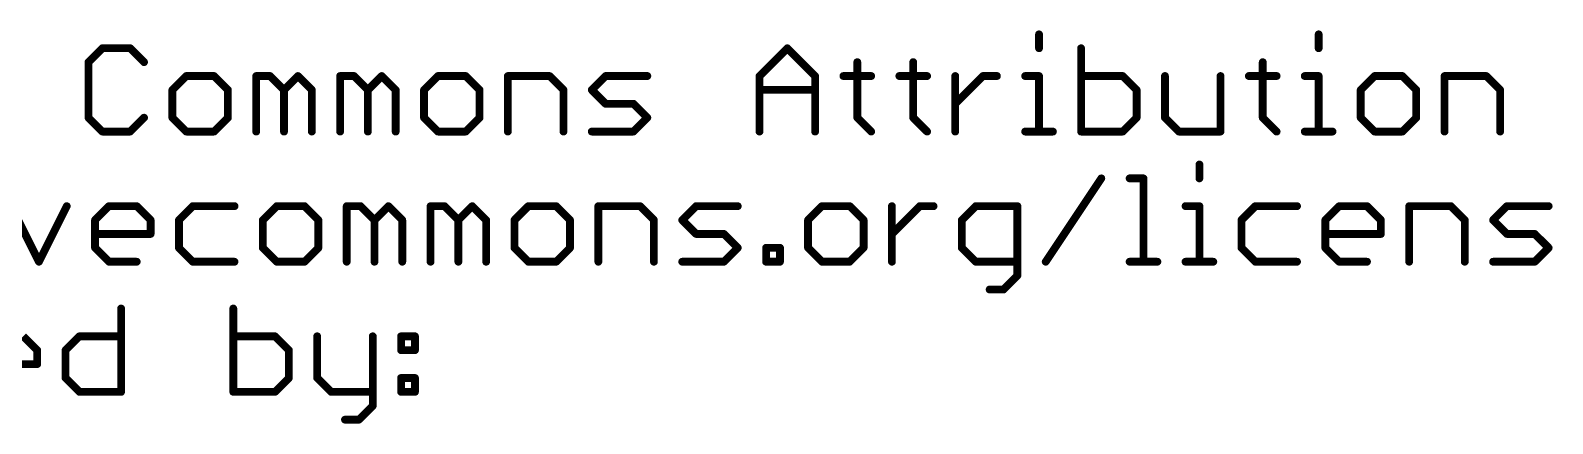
# Model space of a CAD drawing. Extents: x -25 to 82, y -36 to 56.
# Drawn here: x 16.66 to 46.36, y -36.1 to -28.43 of the extents above; entities that cross this region are included whole.
import ezdxf

# ---------------------------------------------------------------- set-up
doc = ezdxf.new("R2010")
doc.units = 0
doc.layers.add('51', color=53, linetype='CONTINUOUS')

msp = doc.modelspace()

# ---------------------------------------------------------------- linework, layer by layer
at = {"layer": '51', "const_width": 0.1524}
for points in [[(36.3407, -28.5056), (36.3407, -28.7768)], [(41.7979, -28.5056), (41.7979, -28.7768)], [(18.0591, -28.7768), (17.788, -29.048)], [(18.6015, -28.7768), (18.0591, -28.7768)], [(18.8726, -29.048), (18.6015, -28.7768)], [(30.8852, -29.3191), (31.4276, -28.7768)], [(31.4276, -28.7768), (31.9699, -29.3191)], [(37.161, -28.7768), (37.161, -30.4038)], [(17.788, -29.048), (17.788, -30.1326)], [(32.7936, -29.048), (32.7936, -30.1326)], [(33.885, -29.048), (33.885, -30.1326)], [(40.7065, -29.048), (40.7065, -30.1326)], [(19.6963, -29.3191), (19.4251, -29.5903)], [(20.2386, -29.3191), (19.6963, -29.3191)], [(20.5098, -29.5903), (20.2386, -29.3191)], [(21.0623, -30.4038), (21.0623, -29.3191)], [(21.0623, -29.3191), (21.3335, -29.3191)], [(21.3335, -29.3191), (21.6046, -29.5903)], [(21.6046, -29.5903), (21.8758, -29.3191)], [(21.8758, -29.3191), (22.147, -29.5903)], [(22.6995, -30.4038), (22.6995, -29.3191)], [(22.6995, -29.3191), (22.9706, -29.3191)], [(22.9706, -29.3191), (23.2418, -29.5903)], [(23.2418, -29.5903), (23.5129, -29.3191)], [(23.5129, -29.3191), (23.7841, -29.5903)], [(24.6078, -29.3191), (24.3366, -29.5903)], [(25.1501, -29.3191), (24.6078, -29.3191)], [(25.4213, -29.5903), (25.1501, -29.3191)], [(25.9738, -30.4038), (25.9738, -29.3191)], [(25.9738, -29.3191), (26.7873, -29.3191)], [(26.7873, -29.3191), (27.0584, -29.5903)], [(27.6109, -29.5903), (27.8821, -29.3191)], [(27.8821, -29.3191), (28.6956, -29.3191)], [(30.8852, -30.4038), (30.8852, -29.3191)], [(31.9699, -29.3191), (31.9699, -30.4038)], [(32.5224, -29.3191), (33.0647, -29.3191)], [(33.6138, -29.3191), (34.1562, -29.3191)], [(34.7053, -30.4038), (34.7053, -29.3191)], [(34.7053, -29.8615), (35.2476, -29.3191)], [(35.2476, -29.3191), (35.5188, -29.3191)], [(36.0696, -29.3191), (36.3407, -29.3191)], [(36.3407, -29.3191), (36.3407, -30.4038)], [(37.9745, -29.3191), (37.161, -29.3191)], [(38.2457, -29.5903), (37.9745, -29.3191)], [(38.7982, -29.3191), (38.7982, -30.1326)], [(39.8828, -30.4038), (39.8828, -29.3191)], [(40.4353, -29.3191), (40.9776, -29.3191)], [(41.5267, -29.3191), (41.7979, -29.3191)], [(41.7979, -29.3191), (41.7979, -30.4038)], [(42.8893, -29.3191), (42.6182, -29.5903)], [(43.4317, -29.3191), (42.8893, -29.3191)], [(43.7028, -29.5903), (43.4317, -29.3191)], [(44.2553, -30.4038), (44.2553, -29.3191)], [(44.2553, -29.3191), (45.0688, -29.3191)], [(45.0688, -29.3191), (45.34, -29.5903)], [(19.4251, -29.5903), (19.4251, -30.1326)], [(20.5098, -30.1326), (20.5098, -29.5903)], [(21.6046, -29.5903), (21.6046, -30.4038)], [(22.147, -29.5903), (22.147, -30.4038)], [(23.2418, -29.5903), (23.2418, -30.4038)], [(23.7841, -29.5903), (23.7841, -30.4038)], [(24.3366, -29.5903), (24.3366, -30.1326)], [(25.4213, -30.1326), (25.4213, -29.5903)], [(27.0584, -29.5903), (27.0584, -30.4038)], [(27.8821, -29.8615), (27.6109, -29.5903)], [(30.8852, -29.5903), (31.9699, -29.5903)], [(38.2457, -30.1326), (38.2457, -29.5903)], [(42.6182, -29.5903), (42.6182, -30.1326)], [(43.7028, -30.1326), (43.7028, -29.5903)], [(45.34, -29.5903), (45.34, -30.4038)], [(28.4244, -29.8615), (27.8821, -29.8615)], [(28.6956, -30.1326), (28.4244, -29.8615)], [(17.788, -30.1326), (18.0591, -30.4038)], [(18.6015, -30.4038), (18.8726, -30.1326)], [(19.4251, -30.1326), (19.6963, -30.4038)], [(20.2386, -30.4038), (20.5098, -30.1326)], [(24.3366, -30.1326), (24.6078, -30.4038)], [(25.1501, -30.4038), (25.4213, -30.1326)], [(28.4244, -30.4038), (28.6956, -30.1326)], [(32.7936, -30.1326), (33.0647, -30.4038)], [(33.885, -30.1326), (34.1562, -30.4038)], [(37.9745, -30.4038), (38.2457, -30.1326)], [(38.7982, -30.1326), (39.0693, -30.4038)], [(40.7065, -30.1326), (40.9776, -30.4038)], [(42.6182, -30.1326), (42.8893, -30.4038)], [(43.4317, -30.4038), (43.7028, -30.1326)], [(18.0591, -30.4038), (18.6015, -30.4038)], [(19.6963, -30.4038), (20.2386, -30.4038)], [(24.6078, -30.4038), (25.1501, -30.4038)], [(27.6109, -30.4038), (28.4244, -30.4038)], [(36.0696, -30.4038), (36.6119, -30.4038)], [(37.161, -30.4038), (37.9745, -30.4038)], [(39.0693, -30.4038), (39.8828, -30.4038)], [(41.5267, -30.4038), (42.0691, -30.4038)], [(42.8893, -30.4038), (43.4317, -30.4038)], [(39.4706, -31.0456), (39.4706, -31.3168)], [(36.4708, -32.9438), (37.5555, -31.3168)], [(38.108, -31.3168), (38.3791, -31.3168)], [(38.3791, -31.3168), (38.3791, -32.9438)], [(16.2792, -31.8591), (16.8216, -32.9438)], [(16.8216, -32.9438), (17.3639, -31.8591)], [(17.9164, -32.1303), (18.1876, -31.8591)], [(18.1876, -31.8591), (18.7299, -31.8591)], [(18.7299, -31.8591), (19.001, -32.1303)], [(19.8247, -31.8591), (19.5535, -32.1303)], [(20.6382, -31.8591), (19.8247, -31.8591)], [(21.4619, -31.8591), (21.1907, -32.1303)], [(22.0042, -31.8591), (21.4619, -31.8591)], [(22.2754, -32.1303), (22.0042, -31.8591)], [(22.8279, -32.9438), (22.8279, -31.8591)], [(22.8279, -31.8591), (23.099, -31.8591)], [(23.099, -31.8591), (23.3702, -32.1303)], [(23.3702, -32.1303), (23.6414, -31.8591)], [(23.6414, -31.8591), (23.9125, -32.1303)], [(24.465, -32.9438), (24.465, -31.8591)], [(24.465, -31.8591), (24.7362, -31.8591)], [(24.7362, -31.8591), (25.0073, -32.1303)], [(25.0073, -32.1303), (25.2785, -31.8591)], [(25.2785, -31.8591), (25.5497, -32.1303)], [(26.3733, -31.8591), (26.1022, -32.1303)], [(26.9157, -31.8591), (26.3733, -31.8591)], [(27.1868, -32.1303), (26.9157, -31.8591)], [(27.7393, -32.9438), (27.7393, -31.8591)], [(27.7393, -31.8591), (28.5528, -31.8591)], [(28.5528, -31.8591), (28.824, -32.1303)], [(29.3765, -32.1303), (29.6476, -31.8591)], [(29.6476, -31.8591), (30.4611, -31.8591)], [(32.1034, -31.8591), (31.8322, -32.1303)], [(32.6457, -31.8591), (32.1034, -31.8591)], [(32.9169, -32.1303), (32.6457, -31.8591)], [(33.4694, -32.9438), (33.4694, -31.8591)], [(33.4694, -32.4015), (34.0117, -31.8591)], [(34.0117, -31.8591), (34.2829, -31.8591)], [(35.1048, -31.8591), (34.8337, -32.1303)], [(35.9183, -31.8591), (35.1048, -31.8591)], [(35.9183, -33.215), (35.9183, -31.8591)], [(39.1994, -31.8591), (39.4706, -31.8591)], [(39.4706, -31.8591), (39.4706, -32.9438)], [(40.562, -31.8591), (40.2909, -32.1303)], [(41.3755, -31.8591), (40.562, -31.8591)], [(41.928, -32.1303), (42.1992, -31.8591)], [(42.1992, -31.8591), (42.7415, -31.8591)], [(42.7415, -31.8591), (43.0127, -32.1303)], [(43.5652, -32.9438), (43.5652, -31.8591)], [(43.5652, -31.8591), (44.3787, -31.8591)], [(44.3787, -31.8591), (44.6498, -32.1303)], [(45.2023, -32.1303), (45.4735, -31.8591)], [(45.4735, -31.8591), (46.287, -31.8591)], [(17.9164, -32.6726), (17.9164, -32.1303)], [(19.001, -32.1303), (19.001, -32.4015)], [(19.5535, -32.1303), (19.5535, -32.6726)], [(21.1907, -32.1303), (21.1907, -32.6726)], [(22.2754, -32.6726), (22.2754, -32.1303)], [(23.3702, -32.1303), (23.3702, -32.9438)], [(23.9125, -32.1303), (23.9125, -32.9438)], [(25.0073, -32.1303), (25.0073, -32.9438)], [(25.5497, -32.1303), (25.5497, -32.9438)], [(26.1022, -32.1303), (26.1022, -32.6726)], [(27.1868, -32.6726), (27.1868, -32.1303)], [(28.824, -32.1303), (28.824, -32.9438)], [(29.6476, -32.4015), (29.3765, -32.1303)], [(31.8322, -32.1303), (31.8322, -32.6726)], [(32.9169, -32.6726), (32.9169, -32.1303)], [(34.8337, -32.1303), (34.8337, -32.6726)], [(40.2909, -32.1303), (40.2909, -32.6726)], [(41.928, -32.6726), (41.928, -32.1303)], [(43.0127, -32.1303), (43.0127, -32.4015)], [(44.6498, -32.1303), (44.6498, -32.9438)], [(45.4735, -32.4015), (45.2023, -32.1303)], [(19.001, -32.4015), (17.9164, -32.4015)], [(30.19, -32.4015), (29.6476, -32.4015)], [(30.4611, -32.6726), (30.19, -32.4015)], [(43.0127, -32.4015), (41.928, -32.4015)], [(46.0158, -32.4015), (45.4735, -32.4015)], [(46.287, -32.6726), (46.0158, -32.4015)], [(18.1876, -32.9438), (17.9164, -32.6726)], [(19.5535, -32.6726), (19.8247, -32.9438)], [(21.1907, -32.6726), (21.4619, -32.9438)], [(22.0042, -32.9438), (22.2754, -32.6726)], [(26.1022, -32.6726), (26.3733, -32.9438)], [(26.9157, -32.9438), (27.1868, -32.6726)], [(30.19, -32.9438), (30.4611, -32.6726)], [(31.0136, -32.9438), (31.0136, -32.6726)], [(31.0136, -32.6726), (31.2848, -32.6726)], [(31.2848, -32.6726), (31.2848, -32.9438)], [(31.8322, -32.6726), (32.1034, -32.9438)], [(32.6457, -32.9438), (32.9169, -32.6726)], [(34.8337, -32.6726), (35.1048, -32.9438)], [(40.2909, -32.6726), (40.562, -32.9438)], [(42.1992, -32.9438), (41.928, -32.6726)], [(46.0158, -32.9438), (46.287, -32.6726)], [(18.7299, -32.9438), (18.1876, -32.9438)], [(19.8247, -32.9438), (20.6382, -32.9438)], [(21.4619, -32.9438), (22.0042, -32.9438)], [(26.3733, -32.9438), (26.9157, -32.9438)], [(29.3765, -32.9438), (30.19, -32.9438)], [(31.2848, -32.9438), (31.0136, -32.9438)], [(32.1034, -32.9438), (32.6457, -32.9438)], [(35.1048, -32.9438), (35.9183, -32.9438)], [(38.108, -32.9438), (38.6503, -32.9438)], [(39.1994, -32.9438), (39.7417, -32.9438)], [(40.562, -32.9438), (41.3755, -32.9438)], [(42.7415, -32.9438), (42.1992, -32.9438)], [(45.2023, -32.9438), (46.0158, -32.9438)], [(35.6472, -33.4861), (35.9183, -33.215)], [(35.376, -33.4861), (35.6472, -33.4861)], [(18.4252, -33.8568), (18.4252, -35.4838)], [(20.6149, -33.8568), (20.6149, -35.4838)], [(16.5169, -34.3991), (16.7881, -34.6703)], [(17.3406, -34.6703), (17.6117, -34.3991)], [(17.6117, -34.3991), (18.4252, -34.3991)], [(21.4284, -34.3991), (20.6149, -34.3991)], [(21.6995, -34.6703), (21.4284, -34.3991)], [(22.252, -34.3991), (22.252, -35.2126)], [(23.3367, -34.3991), (23.3367, -35.755)], [(23.8892, -34.3991), (24.1604, -34.3991)], [(23.8892, -34.6703), (23.8892, -34.3991)], [(24.1604, -34.3991), (24.1604, -34.6703)], [(16.7881, -34.6703), (16.7881, -34.9415)], [(17.3406, -35.2126), (17.3406, -34.6703)], [(21.6995, -35.2126), (21.6995, -34.6703)], [(24.1604, -34.6703), (23.8892, -34.6703)], [(16.7881, -34.9415), (15.7034, -34.9415)], [(17.6117, -35.4838), (17.3406, -35.2126)], [(21.4284, -35.4838), (21.6995, -35.2126)], [(22.252, -35.2126), (22.5232, -35.4838)], [(23.8892, -35.2126), (24.1604, -35.2126)], [(23.8892, -35.4838), (23.8892, -35.2126)], [(24.1604, -35.2126), (24.1604, -35.4838)], [(18.4252, -35.4838), (17.6117, -35.4838)], [(20.6149, -35.4838), (21.4284, -35.4838)], [(22.5232, -35.4838), (23.3367, -35.4838)], [(24.1604, -35.4838), (23.8892, -35.4838)], [(23.3367, -35.755), (23.0655, -36.0261)], [(23.0655, -36.0261), (22.7944, -36.0261)]]:
    msp.add_lwpolyline(points, dxfattribs=at)
at = {"layer": '51', "const_width": 0.0762}
for points in [[(36.3788, -28.5056, 1), (36.3026, -28.5056)], [(41.836, -28.5056, 1), (41.7598, -28.5056)], [(18.0591, -28.7387, 1), (18.0591, -28.8149)], [(18.0861, -28.8038, 1), (18.0322, -28.7499)], [(18.6284, -28.7499, 1), (18.5745, -28.8038)], [(18.6015, -28.8149, 1), (18.6015, -28.7387)], [(31.4545, -28.7499, 1), (31.4006, -28.8038)], [(31.4545, -28.8038, 1), (31.4006, -28.7499)], [(36.3026, -28.7768, 1), (36.3788, -28.7768)], [(37.1991, -28.7768, 1), (37.1229, -28.7768)], [(41.7598, -28.7768, 1), (41.836, -28.7768)], [(17.761, -29.021, 1), (17.8149, -29.0749)], [(17.8261, -29.048, 1), (17.7499, -29.048)], [(18.8457, -29.0749, 1), (18.8996, -29.021)], [(32.8317, -29.048, 1), (32.7555, -29.048)], [(33.9231, -29.048, 1), (33.8469, -29.048)], [(40.7446, -29.048, 1), (40.6684, -29.048)], [(19.6963, -29.281, 1), (19.6963, -29.3572)], [(19.7232, -29.3461, 1), (19.6694, -29.2922)], [(20.2656, -29.2922, 1), (20.2117, -29.3461)], [(20.2386, -29.3572, 1), (20.2386, -29.281)], [(21.1004, -29.3191, 1), (21.0242, -29.3191)], [(21.0623, -29.281, 1), (21.0623, -29.3572)], [(21.3604, -29.2922, 1), (21.3065, -29.3461)], [(21.3335, -29.3572, 1), (21.3335, -29.281)], [(21.9027, -29.2922, 1), (21.8488, -29.3461)], [(21.9027, -29.3461, 1), (21.8488, -29.2922)], [(22.7376, -29.3191, 1), (22.6614, -29.3191)], [(22.6995, -29.281, 1), (22.6995, -29.3572)], [(22.9976, -29.2922, 1), (22.9437, -29.3461)], [(22.9706, -29.3572, 1), (22.9706, -29.281)], [(23.5399, -29.2922, 1), (23.486, -29.3461)], [(23.5399, -29.3461, 1), (23.486, -29.2922)], [(24.6078, -29.281, 1), (24.6078, -29.3572)], [(24.6347, -29.3461, 1), (24.5808, -29.2922)], [(25.177, -29.2922, 1), (25.1232, -29.3461)], [(25.1501, -29.3572, 1), (25.1501, -29.281)], [(26.0119, -29.3191, 1), (25.9357, -29.3191)], [(25.9738, -29.281, 1), (25.9738, -29.3572)], [(26.8142, -29.2922, 1), (26.7603, -29.3461)], [(26.7873, -29.3572, 1), (26.7873, -29.281)], [(27.8821, -29.281, 1), (27.8821, -29.3572)], [(27.909, -29.3461, 1), (27.8551, -29.2922)], [(28.6956, -29.3572, 1), (28.6956, -29.281)], [(30.9233, -29.3191, 1), (30.8471, -29.3191)], [(30.8583, -29.2922, 1), (30.9122, -29.3461)], [(32.008, -29.3191, 1), (31.9318, -29.3191)], [(31.9429, -29.3461, 1), (31.9968, -29.2922)], [(32.5224, -29.281, 1), (32.5224, -29.3572)], [(33.0647, -29.3572, 1), (33.0647, -29.281)], [(33.6138, -29.281, 1), (33.6138, -29.3572)], [(34.1562, -29.3572, 1), (34.1562, -29.281)], [(34.7434, -29.3191, 1), (34.6672, -29.3191)], [(35.2476, -29.281, 1), (35.2476, -29.3572)], [(35.2745, -29.3461, 1), (35.2206, -29.2922)], [(35.5188, -29.3572, 1), (35.5188, -29.281)], [(36.0696, -29.281, 1), (36.0696, -29.3572)], [(36.3788, -29.3191, 1), (36.3026, -29.3191)], [(36.3407, -29.3572, 1), (36.3407, -29.281)], [(37.161, -29.281, 1), (37.161, -29.3572)], [(38.0014, -29.2922, 1), (37.9475, -29.3461)], [(37.9745, -29.3572, 1), (37.9745, -29.281)], [(38.8363, -29.3191, 1), (38.7601, -29.3191)], [(39.9209, -29.3191, 1), (39.8447, -29.3191)], [(40.4353, -29.281, 1), (40.4353, -29.3572)], [(40.9776, -29.3572, 1), (40.9776, -29.281)], [(41.5267, -29.281, 1), (41.5267, -29.3572)], [(41.836, -29.3191, 1), (41.7598, -29.3191)], [(41.7979, -29.3572, 1), (41.7979, -29.281)], [(42.8893, -29.281, 1), (42.8893, -29.3572)], [(42.9163, -29.3461, 1), (42.8624, -29.2922)], [(43.4586, -29.2922, 1), (43.4047, -29.3461)], [(43.4317, -29.3572, 1), (43.4317, -29.281)], [(44.2934, -29.3191, 1), (44.2172, -29.3191)], [(44.2553, -29.281, 1), (44.2553, -29.3572)], [(45.0958, -29.2922, 1), (45.0419, -29.3461)], [(45.0688, -29.3572, 1), (45.0688, -29.281)], [(19.4632, -29.5903, 1), (19.387, -29.5903)], [(19.3982, -29.5634, 1), (19.4521, -29.6172)], [(20.5479, -29.5903, 1), (20.4717, -29.5903)], [(20.4829, -29.6172, 1), (20.5367, -29.5634)], [(21.6427, -29.5903, 1), (21.5665, -29.5903)], [(21.5777, -29.5634, 1), (21.6316, -29.6172)], [(21.5777, -29.6172, 1), (21.6316, -29.5634)], [(22.1851, -29.5903, 1), (22.1089, -29.5903)], [(22.12, -29.6172, 1), (22.1739, -29.5634)], [(23.2799, -29.5903, 1), (23.2037, -29.5903)], [(23.2148, -29.5634, 1), (23.2687, -29.6172)], [(23.2148, -29.6172, 1), (23.2687, -29.5634)], [(23.8222, -29.5903, 1), (23.746, -29.5903)], [(23.7572, -29.6172, 1), (23.8111, -29.5634)], [(24.3747, -29.5903, 1), (24.2985, -29.5903)], [(24.3097, -29.5634, 1), (24.3635, -29.6172)], [(25.4594, -29.5903, 1), (25.3832, -29.5903)], [(25.3943, -29.6172, 1), (25.4482, -29.5634)], [(27.0965, -29.5903, 1), (27.0203, -29.5903)], [(27.0315, -29.6172, 1), (27.0854, -29.5634)], [(27.6379, -29.5634, 1), (27.584, -29.6172)], [(27.584, -29.5634, 1), (27.6379, -29.6172)], [(30.8852, -29.5522, 1), (30.8852, -29.6284)], [(31.9699, -29.6284, 1), (31.9699, -29.5522)], [(38.2838, -29.5903, 1), (38.2076, -29.5903)], [(38.2187, -29.6172, 1), (38.2726, -29.5634)], [(42.6563, -29.5903, 1), (42.5801, -29.5903)], [(42.5912, -29.5634, 1), (42.6451, -29.6172)], [(43.7409, -29.5903, 1), (43.6647, -29.5903)], [(43.6759, -29.6172, 1), (43.7298, -29.5634)], [(45.3781, -29.5903, 1), (45.3019, -29.5903)], [(45.3131, -29.6172, 1), (45.3669, -29.5634)], [(27.8821, -29.8234, 1), (27.8821, -29.8996)], [(27.8551, -29.8884, 1), (27.909, -29.8345)], [(28.4514, -29.8345, 1), (28.3975, -29.8884)], [(28.4244, -29.8996, 1), (28.4244, -29.8234)], [(34.6783, -29.8345, 1), (34.7322, -29.8884)], [(17.8149, -30.1057, 1), (17.761, -30.1596)], [(17.7499, -30.1326, 1), (17.8261, -30.1326)], [(18.8996, -30.1596, 1), (18.8457, -30.1057)], [(19.4521, -30.1057, 1), (19.3982, -30.1596)], [(19.387, -30.1326, 1), (19.4632, -30.1326)], [(20.4717, -30.1326, 1), (20.5479, -30.1326)], [(20.5367, -30.1596, 1), (20.4829, -30.1057)], [(24.3635, -30.1057, 1), (24.3097, -30.1596)], [(24.2985, -30.1326, 1), (24.3747, -30.1326)], [(25.3832, -30.1326, 1), (25.4594, -30.1326)], [(25.4482, -30.1596, 1), (25.3943, -30.1057)], [(28.7225, -30.1596, 1), (28.6686, -30.1057)], [(28.6686, -30.1596, 1), (28.7225, -30.1057)], [(32.8205, -30.1057, 1), (32.7666, -30.1596)], [(32.7555, -30.1326, 1), (32.8317, -30.1326)], [(33.9119, -30.1057, 1), (33.858, -30.1596)], [(33.8469, -30.1326, 1), (33.9231, -30.1326)], [(38.2076, -30.1326, 1), (38.2838, -30.1326)], [(38.2726, -30.1596, 1), (38.2187, -30.1057)], [(38.8251, -30.1057, 1), (38.7712, -30.1596)], [(38.7601, -30.1326, 1), (38.8363, -30.1326)], [(40.7334, -30.1057, 1), (40.6795, -30.1596)], [(40.6684, -30.1326, 1), (40.7446, -30.1326)], [(42.6451, -30.1057, 1), (42.5912, -30.1596)], [(42.5801, -30.1326, 1), (42.6563, -30.1326)], [(43.6647, -30.1326, 1), (43.7409, -30.1326)], [(43.7298, -30.1596, 1), (43.6759, -30.1057)], [(18.0591, -30.3657, 1), (18.0591, -30.4419)], [(18.0322, -30.4307, 1), (18.0861, -30.3769)], [(18.5745, -30.3769, 1), (18.6284, -30.4307)], [(18.6015, -30.4419, 1), (18.6015, -30.3657)], [(19.6963, -30.3657, 1), (19.6963, -30.4419)], [(19.6694, -30.4307, 1), (19.7232, -30.3769)], [(20.2117, -30.3769, 1), (20.2656, -30.4307)], [(20.2386, -30.4419, 1), (20.2386, -30.3657)], [(21.0242, -30.4038, 1), (21.1004, -30.4038)], [(21.5665, -30.4038, 1), (21.6427, -30.4038)], [(22.1089, -30.4038, 1), (22.1851, -30.4038)], [(22.6614, -30.4038, 1), (22.7376, -30.4038)], [(23.2037, -30.4038, 1), (23.2799, -30.4038)], [(23.746, -30.4038, 1), (23.8222, -30.4038)], [(24.6078, -30.3657, 1), (24.6078, -30.4419)], [(24.5808, -30.4307, 1), (24.6347, -30.3769)], [(25.1232, -30.3769, 1), (25.177, -30.4307)], [(25.1501, -30.4419, 1), (25.1501, -30.3657)], [(25.9357, -30.4038, 1), (26.0119, -30.4038)], [(27.0203, -30.4038, 1), (27.0965, -30.4038)], [(27.6109, -30.3657, 1), (27.6109, -30.4419)], [(28.3975, -30.3769, 1), (28.4514, -30.4307)], [(28.4244, -30.4419, 1), (28.4244, -30.3657)], [(30.8471, -30.4038, 1), (30.9233, -30.4038)], [(31.9318, -30.4038, 1), (32.008, -30.4038)], [(33.0378, -30.4307, 1), (33.0917, -30.3769)], [(34.1292, -30.4307, 1), (34.1831, -30.3769)], [(34.6672, -30.4038, 1), (34.7434, -30.4038)], [(36.0696, -30.3657, 1), (36.0696, -30.4419)], [(36.3026, -30.4038, 1), (36.3788, -30.4038)], [(36.6119, -30.4419, 1), (36.6119, -30.3657)], [(37.161, -30.3657, 1), (37.161, -30.4419)], [(37.1229, -30.4038, 1), (37.1991, -30.4038)], [(37.9476, -30.3769, 1), (38.0014, -30.4307)], [(37.9745, -30.4419, 1), (37.9745, -30.3657)], [(39.0693, -30.3657, 1), (39.0693, -30.4419)], [(39.0424, -30.4307, 1), (39.0963, -30.3769)], [(39.8447, -30.4038, 1), (39.9209, -30.4038)], [(39.8828, -30.4419, 1), (39.8828, -30.3657)], [(40.9507, -30.4307, 1), (41.0046, -30.3769)], [(41.5267, -30.3657, 1), (41.5267, -30.4419)], [(41.7598, -30.4038, 1), (41.836, -30.4038)], [(42.0691, -30.4419, 1), (42.0691, -30.3657)], [(42.8893, -30.3657, 1), (42.8893, -30.4419)], [(42.8624, -30.4307, 1), (42.9163, -30.3769)], [(43.4047, -30.3769, 1), (43.4586, -30.4307)], [(43.4317, -30.4419, 1), (43.4317, -30.3657)], [(44.2172, -30.4038, 1), (44.2934, -30.4038)], [(45.3019, -30.4038, 1), (45.3781, -30.4038)], [(39.5087, -31.0456, 1), (39.4325, -31.0456)], [(37.5872, -31.3379, 1), (37.5238, -31.2957)], [(38.108, -31.2787, 1), (38.108, -31.3549)], [(38.4172, -31.3168, 1), (38.341, -31.3168)], [(38.3791, -31.3549, 1), (38.3791, -31.2787)], [(39.4325, -31.3168, 1), (39.5087, -31.3168)], [(17.398, -31.8762, 1), (17.3298, -31.8421)], [(18.1876, -31.821, 1), (18.1876, -31.8972)], [(18.2145, -31.8861, 1), (18.1606, -31.8322)], [(18.7568, -31.8322, 1), (18.7029, -31.8861)], [(18.7299, -31.8972, 1), (18.7299, -31.821)], [(19.8247, -31.821, 1), (19.8247, -31.8972)], [(19.8516, -31.8861, 1), (19.7978, -31.8322)], [(20.6382, -31.8972, 1), (20.6382, -31.821)], [(21.4619, -31.821, 1), (21.4619, -31.8972)], [(21.4888, -31.8861, 1), (21.4349, -31.8322)], [(22.0311, -31.8322, 1), (21.9773, -31.8861)], [(22.0042, -31.8972, 1), (22.0042, -31.821)], [(22.866, -31.8591, 1), (22.7898, -31.8591)], [(22.8279, -31.821, 1), (22.8279, -31.8972)], [(23.126, -31.8322, 1), (23.0721, -31.8861)], [(23.099, -31.8972, 1), (23.099, -31.821)], [(23.6683, -31.8322, 1), (23.6144, -31.8861)], [(23.6683, -31.8861, 1), (23.6144, -31.8322)], [(24.5031, -31.8591, 1), (24.4269, -31.8591)], [(24.465, -31.821, 1), (24.465, -31.8972)], [(24.7631, -31.8322, 1), (24.7092, -31.8861)], [(24.7362, -31.8972, 1), (24.7362, -31.821)], [(25.3054, -31.8322, 1), (25.2516, -31.8861)], [(25.3054, -31.8861, 1), (25.2516, -31.8322)], [(26.3733, -31.821, 1), (26.3733, -31.8972)], [(26.4003, -31.8861, 1), (26.3464, -31.8322)], [(26.9426, -31.8322, 1), (26.8887, -31.8861)], [(26.9157, -31.8972, 1), (26.9157, -31.821)], [(27.7774, -31.8591, 1), (27.7012, -31.8591)], [(27.7393, -31.821, 1), (27.7393, -31.8972)], [(28.5798, -31.8322, 1), (28.5259, -31.8861)], [(28.5528, -31.8972, 1), (28.5528, -31.821)], [(29.6476, -31.821, 1), (29.6476, -31.8972)], [(29.6746, -31.8861, 1), (29.6207, -31.8322)], [(30.4611, -31.8972, 1), (30.4611, -31.821)], [(32.1034, -31.821, 1), (32.1034, -31.8972)], [(32.1303, -31.8861, 1), (32.0764, -31.8322)], [(32.6727, -31.8322, 1), (32.6188, -31.8861)], [(32.6457, -31.8972, 1), (32.6457, -31.821)], [(33.5075, -31.8591, 1), (33.4313, -31.8591)], [(34.0117, -31.821, 1), (34.0117, -31.8972)], [(34.0386, -31.8861, 1), (33.9848, -31.8322)], [(34.2829, -31.8972, 1), (34.2829, -31.821)], [(35.1048, -31.821, 1), (35.1048, -31.8972)], [(35.1318, -31.8861, 1), (35.0779, -31.8322)], [(35.9564, -31.8591, 1), (35.8802, -31.8591)], [(35.9183, -31.8972, 1), (35.9183, -31.821)], [(39.1994, -31.821, 1), (39.1994, -31.8972)], [(39.5087, -31.8591, 1), (39.4325, -31.8591)], [(39.4706, -31.8972, 1), (39.4706, -31.821)], [(40.562, -31.821, 1), (40.562, -31.8972)], [(40.589, -31.8861, 1), (40.5351, -31.8322)], [(41.3755, -31.8972, 1), (41.3755, -31.821)], [(42.1992, -31.821, 1), (42.1992, -31.8972)], [(42.2261, -31.8861, 1), (42.1722, -31.8322)], [(42.7684, -31.8322, 1), (42.7146, -31.8861)], [(42.7415, -31.8972, 1), (42.7415, -31.821)], [(43.6033, -31.8591, 1), (43.5271, -31.8591)], [(43.5652, -31.821, 1), (43.5652, -31.8972)], [(44.4056, -31.8322, 1), (44.3517, -31.8861)], [(44.3787, -31.8972, 1), (44.3787, -31.821)], [(45.4735, -31.821, 1), (45.4735, -31.8972)], [(45.5004, -31.8861, 1), (45.4465, -31.8322)], [(46.287, -31.8972, 1), (46.287, -31.821)], [(17.9545, -32.1303, 1), (17.8783, -32.1303)], [(17.8894, -32.1034, 1), (17.9433, -32.1572)], [(19.0391, -32.1303, 1), (18.9629, -32.1303)], [(18.9741, -32.1572, 1), (19.028, -32.1034)], [(19.5916, -32.1303, 1), (19.5154, -32.1303)], [(19.5266, -32.1034, 1), (19.5805, -32.1572)], [(21.2288, -32.1303, 1), (21.1526, -32.1303)], [(21.1638, -32.1034, 1), (21.2176, -32.1572)], [(22.3135, -32.1303, 1), (22.2373, -32.1303)], [(22.2484, -32.1572, 1), (22.3023, -32.1034)], [(23.4083, -32.1303, 1), (23.3321, -32.1303)], [(23.3432, -32.1034, 1), (23.3971, -32.1572)], [(23.3432, -32.1572, 1), (23.3971, -32.1034)], [(23.9506, -32.1303, 1), (23.8744, -32.1303)], [(23.8856, -32.1572, 1), (23.9395, -32.1034)], [(25.0454, -32.1303, 1), (24.9692, -32.1303)], [(24.9804, -32.1034, 1), (25.0343, -32.1572)], [(24.9804, -32.1572, 1), (25.0343, -32.1034)], [(25.5878, -32.1303, 1), (25.5116, -32.1303)], [(25.5227, -32.1572, 1), (25.5766, -32.1034)], [(26.1403, -32.1303, 1), (26.0641, -32.1303)], [(26.0752, -32.1034, 1), (26.1291, -32.1572)], [(27.2249, -32.1303, 1), (27.1487, -32.1303)], [(27.1599, -32.1572, 1), (27.2138, -32.1034)], [(28.8621, -32.1303, 1), (28.7859, -32.1303)], [(28.797, -32.1572, 1), (28.8509, -32.1034)], [(29.4034, -32.1034, 1), (29.3495, -32.1572)], [(29.3495, -32.1034, 1), (29.4034, -32.1572)], [(31.8703, -32.1303, 1), (31.7941, -32.1303)], [(31.8053, -32.1034, 1), (31.8592, -32.1572)], [(32.955, -32.1303, 1), (32.8788, -32.1303)], [(32.8899, -32.1572, 1), (32.9438, -32.1034)], [(34.8718, -32.1303, 1), (34.7956, -32.1303)], [(34.8067, -32.1034, 1), (34.8606, -32.1572)], [(40.329, -32.1303, 1), (40.2528, -32.1303)], [(40.2639, -32.1034, 1), (40.3178, -32.1572)], [(41.9661, -32.1303, 1), (41.8899, -32.1303)], [(41.9011, -32.1034, 1), (41.955, -32.1572)], [(43.0508, -32.1303, 1), (42.9746, -32.1303)], [(42.9857, -32.1572, 1), (43.0396, -32.1034)], [(44.6879, -32.1303, 1), (44.6117, -32.1303)], [(44.6229, -32.1572, 1), (44.6768, -32.1034)], [(45.2293, -32.1034, 1), (45.1754, -32.1572)], [(45.1754, -32.1034, 1), (45.2293, -32.1572)], [(17.9164, -32.3634, 1), (17.9164, -32.4396)], [(18.9629, -32.4015, 1), (19.0391, -32.4015)], [(19.001, -32.4396, 1), (19.001, -32.3634)], [(29.6476, -32.3634, 1), (29.6476, -32.4396)], [(29.6207, -32.4284, 1), (29.6746, -32.3745)], [(30.2169, -32.3745, 1), (30.163, -32.4284)], [(30.19, -32.4396, 1), (30.19, -32.3634)], [(33.4424, -32.3745, 1), (33.4963, -32.4284)], [(41.928, -32.3634, 1), (41.928, -32.4396)], [(42.9746, -32.4015, 1), (43.0508, -32.4015)], [(43.0127, -32.4396, 1), (43.0127, -32.3634)], [(45.4735, -32.3634, 1), (45.4735, -32.4396)], [(45.4465, -32.4284, 1), (45.5004, -32.3745)], [(46.0428, -32.3745, 1), (45.9889, -32.4284)], [(46.0158, -32.4396, 1), (46.0158, -32.3634)], [(17.9433, -32.6457, 1), (17.8894, -32.6996)], [(17.8783, -32.6726, 1), (17.9545, -32.6726)], [(19.5805, -32.6457, 1), (19.5266, -32.6996)], [(19.5154, -32.6726, 1), (19.5916, -32.6726)], [(21.2176, -32.6457, 1), (21.1638, -32.6996)], [(21.1526, -32.6726, 1), (21.2288, -32.6726)], [(22.2373, -32.6726, 1), (22.3135, -32.6726)], [(22.3023, -32.6996, 1), (22.2484, -32.6457)], [(26.1291, -32.6457, 1), (26.0752, -32.6996)], [(26.0641, -32.6726, 1), (26.1403, -32.6726)], [(27.1487, -32.6726, 1), (27.2249, -32.6726)], [(27.2138, -32.6996, 1), (27.1599, -32.6457)], [(30.4881, -32.6996, 1), (30.4342, -32.6457)], [(30.4342, -32.6996, 1), (30.4881, -32.6457)], [(31.0517, -32.6726, 1), (30.9755, -32.6726)], [(31.0136, -32.6345, 1), (31.0136, -32.7107)], [(31.3229, -32.6726, 1), (31.2467, -32.6726)], [(31.2848, -32.7107, 1), (31.2848, -32.6345)], [(31.8592, -32.6457, 1), (31.8053, -32.6996)], [(31.7941, -32.6726, 1), (31.8703, -32.6726)], [(32.8788, -32.6726, 1), (32.955, -32.6726)], [(32.9438, -32.6996, 1), (32.8899, -32.6457)], [(34.8606, -32.6457, 1), (34.8067, -32.6996)], [(34.7956, -32.6726, 1), (34.8718, -32.6726)], [(40.3178, -32.6457, 1), (40.2639, -32.6996)], [(40.2528, -32.6726, 1), (40.329, -32.6726)], [(41.955, -32.6457, 1), (41.9011, -32.6996)], [(41.8899, -32.6726, 1), (41.9661, -32.6726)], [(46.3139, -32.6996, 1), (46.26, -32.6457)], [(46.26, -32.6996, 1), (46.3139, -32.6457)], [(16.7875, -32.9268, 1), (16.8556, -32.9608)], [(16.7875, -32.9608, 1), (16.8556, -32.9268)], [(18.1876, -32.9057, 1), (18.1876, -32.9819)], [(18.1606, -32.9707, 1), (18.2145, -32.9169)], [(18.7299, -32.9819, 1), (18.7299, -32.9057)], [(19.8247, -32.9057, 1), (19.8247, -32.9819)], [(19.7978, -32.9707, 1), (19.8516, -32.9169)], [(20.6382, -32.9819, 1), (20.6382, -32.9057)], [(21.4619, -32.9057, 1), (21.4619, -32.9819)], [(21.4349, -32.9707, 1), (21.4888, -32.9169)], [(21.9773, -32.9169, 1), (22.0311, -32.9707)], [(22.0042, -32.9819, 1), (22.0042, -32.9057)], [(22.7898, -32.9438, 1), (22.866, -32.9438)], [(23.3321, -32.9438, 1), (23.4083, -32.9438)], [(23.8744, -32.9438, 1), (23.9506, -32.9438)], [(24.4269, -32.9438, 1), (24.5031, -32.9438)], [(24.9692, -32.9438, 1), (25.0454, -32.9438)], [(25.5116, -32.9438, 1), (25.5878, -32.9438)], [(26.3733, -32.9057, 1), (26.3733, -32.9819)], [(26.3464, -32.9707, 1), (26.4003, -32.9169)], [(26.8887, -32.9169, 1), (26.9426, -32.9707)], [(26.9157, -32.9819, 1), (26.9157, -32.9057)], [(27.7012, -32.9438, 1), (27.7774, -32.9438)], [(28.7859, -32.9438, 1), (28.8621, -32.9438)], [(29.3765, -32.9057, 1), (29.3765, -32.9819)], [(30.163, -32.9169, 1), (30.2169, -32.9707)], [(30.19, -32.9819, 1), (30.19, -32.9057)], [(31.0136, -32.9057, 1), (31.0136, -32.9819)], [(30.9755, -32.9438, 1), (31.0517, -32.9438)], [(31.2467, -32.9438, 1), (31.3229, -32.9438)], [(31.2848, -32.9819, 1), (31.2848, -32.9057)], [(32.1034, -32.9057, 1), (32.1034, -32.9819)], [(32.0764, -32.9707, 1), (32.1303, -32.9169)], [(32.6188, -32.9169, 1), (32.6726, -32.9707)], [(32.6457, -32.9819, 1), (32.6457, -32.9057)], [(33.4313, -32.9438, 1), (33.5075, -32.9438)], [(35.1048, -32.9057, 1), (35.1048, -32.9819)], [(35.0779, -32.9707, 1), (35.1318, -32.9169)], [(35.9183, -32.9819, 1), (35.9183, -32.9057)], [(36.4391, -32.9227, 1), (36.5025, -32.9649)], [(38.108, -32.9057, 1), (38.108, -32.9819)], [(38.341, -32.9438, 1), (38.4172, -32.9438)], [(38.6503, -32.9819, 1), (38.6503, -32.9057)], [(39.1994, -32.9057, 1), (39.1994, -32.9819)], [(39.4325, -32.9438, 1), (39.5087, -32.9438)], [(39.7417, -32.9819, 1), (39.7417, -32.9057)], [(40.562, -32.9057, 1), (40.562, -32.9819)], [(40.5351, -32.9707, 1), (40.589, -32.9169)], [(41.3755, -32.9819, 1), (41.3755, -32.9057)], [(42.1992, -32.9057, 1), (42.1992, -32.9819)], [(42.1722, -32.9707, 1), (42.2261, -32.9169)], [(42.7415, -32.9819, 1), (42.7415, -32.9057)], [(43.5271, -32.9438, 1), (43.6033, -32.9438)], [(44.6117, -32.9438, 1), (44.6879, -32.9438)], [(45.2023, -32.9057, 1), (45.2023, -32.9819)], [(45.9889, -32.9169, 1), (46.0428, -32.9707)], [(46.0158, -32.9819, 1), (46.0158, -32.9057)], [(35.8802, -33.215, 1), (35.9564, -33.215)], [(35.9453, -33.2419, 1), (35.8914, -33.188)], [(35.376, -33.448, 1), (35.376, -33.5242)], [(35.6202, -33.4592, 1), (35.6741, -33.5131)], [(35.6472, -33.5242, 1), (35.6472, -33.448)], [(18.4633, -33.8568, 1), (18.3871, -33.8568)], [(20.653, -33.8568, 1), (20.5768, -33.8568)], [(17.6117, -34.361, 1), (17.6117, -34.4372)], [(17.6387, -34.4261, 1), (17.5848, -34.3722)], [(18.4252, -34.4372, 1), (18.4252, -34.361)], [(20.6149, -34.361, 1), (20.6149, -34.4372)], [(21.4553, -34.3722, 1), (21.4014, -34.4261)], [(21.4284, -34.4372, 1), (21.4284, -34.361)], [(22.2901, -34.3991, 1), (22.2139, -34.3991)], [(23.3748, -34.3991, 1), (23.2986, -34.3991)], [(23.8892, -34.361, 1), (23.8892, -34.4372)], [(23.9273, -34.3991, 1), (23.8511, -34.3991)], [(24.1985, -34.3991, 1), (24.1223, -34.3991)], [(24.1604, -34.4372, 1), (24.1604, -34.361)], [(16.8262, -34.6703, 1), (16.75, -34.6703)], [(16.7611, -34.6972, 1), (16.815, -34.6434)], [(17.3787, -34.6703, 1), (17.3025, -34.6703)], [(17.3136, -34.6434, 1), (17.3675, -34.6972)], [(21.7376, -34.6703, 1), (21.6614, -34.6703)], [(21.6726, -34.6972, 1), (21.7265, -34.6434)], [(23.8892, -34.6322, 1), (23.8892, -34.7084)], [(23.8511, -34.6703, 1), (23.9273, -34.6703)], [(24.1223, -34.6703, 1), (24.1985, -34.6703)], [(24.1604, -34.7084, 1), (24.1604, -34.6322)], [(16.75, -34.9415, 1), (16.8262, -34.9415)], [(16.7881, -34.9796, 1), (16.7881, -34.9034)], [(17.3675, -35.1857, 1), (17.3136, -35.2396)], [(17.3025, -35.2126, 1), (17.3787, -35.2126)], [(21.6614, -35.2126, 1), (21.7376, -35.2126)], [(21.7265, -35.2396, 1), (21.6726, -35.1857)], [(22.279, -35.1857, 1), (22.2251, -35.2396)], [(22.2139, -35.2126, 1), (22.2901, -35.2126)], [(23.8892, -35.1745, 1), (23.8892, -35.2507)], [(23.9273, -35.2126, 1), (23.8511, -35.2126)], [(24.1985, -35.2126, 1), (24.1223, -35.2126)], [(24.1604, -35.2507, 1), (24.1604, -35.1745)], [(17.6117, -35.4457, 1), (17.6117, -35.5219)], [(17.5848, -35.5107, 1), (17.6387, -35.4569)], [(18.3871, -35.4838, 1), (18.4633, -35.4838)], [(18.4252, -35.5219, 1), (18.4252, -35.4457)], [(20.6149, -35.4457, 1), (20.6149, -35.5219)], [(20.5768, -35.4838, 1), (20.653, -35.4838)], [(21.4014, -35.4569, 1), (21.4553, -35.5107)], [(21.4284, -35.5219, 1), (21.4284, -35.4457)], [(22.5232, -35.4457, 1), (22.5232, -35.5219)], [(22.4963, -35.5107, 1), (22.5501, -35.4569)], [(23.3367, -35.5219, 1), (23.3367, -35.4457)], [(23.8892, -35.4457, 1), (23.8892, -35.5219)], [(23.8511, -35.4838, 1), (23.9273, -35.4838)], [(24.1223, -35.4838, 1), (24.1985, -35.4838)], [(24.1604, -35.5219, 1), (24.1604, -35.4457)], [(23.2986, -35.755, 1), (23.3748, -35.755)], [(23.3636, -35.7819, 1), (23.3098, -35.728)], [(22.7944, -35.988, 1), (22.7944, -36.0642)], [(23.0386, -35.9992, 1), (23.0925, -36.0531)], [(23.0655, -36.0642, 1), (23.0655, -35.988)]]:
    msp.add_lwpolyline(points, format="xyb", dxfattribs=at)

doc.saveas('drawing.dxf')
